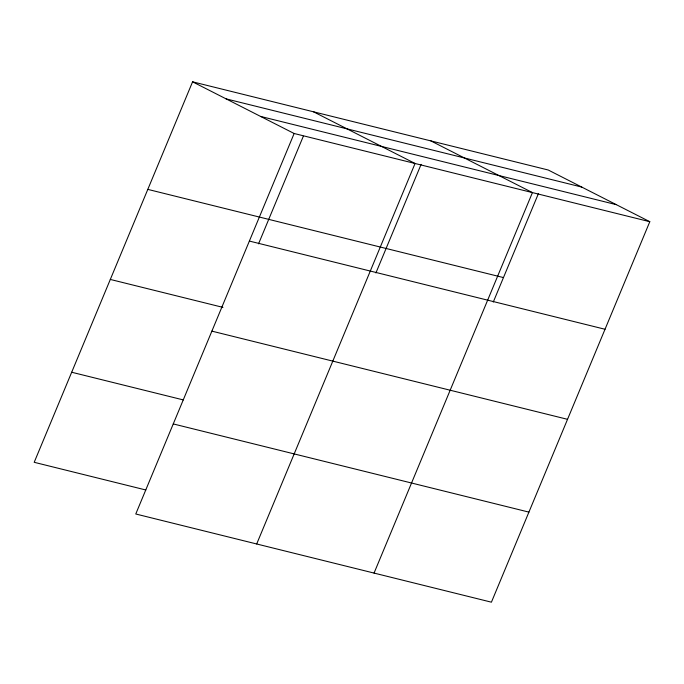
<?xml version="1.0" encoding="UTF-8"?>
<svg xmlns="http://www.w3.org/2000/svg" width="684" height="684" viewBox="0 0 684 684"><rect width="100%" height="100%" fill="white"/><g stroke="black" fill="none" stroke-linecap="round" stroke-linejoin="round"><path stroke-width="1.03" d="M649.8 221.702L294.146 133.5L135.765 513.992L491.42 602.185L649.8 221.702L548.235 170.008L192.58 81.815L34.2 462.299L145.82 489.983M258.543 243.837L303.328 136.244M256.688 543.977L415.068 163.485L313.503 111.8M375.909 272.942L421.105 164.374M374.054 573.081L532.434 192.589L430.869 140.904M493.275 302.046L538.47 193.478M226.096 98.872L581.751 187.065M260.63 116.442L616.284 204.644M147.804 189.382L503.458 277.576M249.369 241.067L605.024 329.261M110.321 279.44L222.967 307.381M211.878 331.133L567.532 419.326M71.692 372.241L183.312 399.918M173.257 423.926L528.912 512.119M192.58 81.815L294.146 133.5"/></g></svg>
